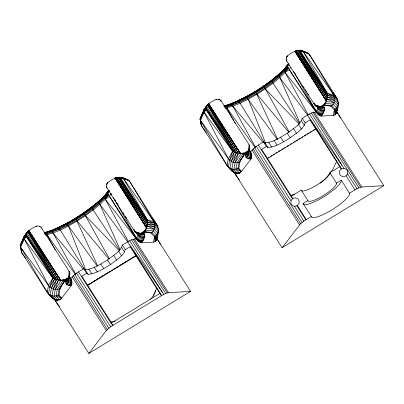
<?xml version="1.0" encoding="UTF-8"?>
<svg xmlns="http://www.w3.org/2000/svg" width="404" height="404" viewBox="0 0 404 404"><rect width="100%" height="100%" fill="white"/><g stroke="black" fill="none" stroke-linecap="round" stroke-linejoin="round"><path stroke-width="0.61" d="M66.236 284.557C68.089 283.356 68.998 280.921 68.311 278.81L71.301 279.77L71.902 281.825L71.821 284.436L71.25 285.679L61.63 298.238L59.964 299.738C54.464 301.717 50.207 296.056 47.233 292.309L20.326 246.687L20.437 244.763L24.058 236.643L27.563 231.664L28.936 230.492C32.113 228.573 37.966 223.124 41.455 227.735L69.215 271.417C72.478 276.599 63.317 279.326 66.236 284.557L69.059 285.689L70.801 283.356L71.301 279.77L69.266 275.993M128.972 180.431L121.296 177.346L116.544 177.396L147.647 223.993L154.873 227.149L158.363 231.002L156.55 239.557L155.197 241.658L155.272 236.103L151.98 232.467L144.42 231.755L140.865 233.3L138.89 233.714L136.916 233.361L135.244 232.295L106.858 187.845C104.181 182.704 111.832 179.972 114.913 178.063C119.589 175.993 125.639 177.952 129.401 180.947L157.227 225.23C159.686 230.336 158.161 237.022 155.197 241.658L153.626 242.132L141.486 242.844L140.38 242.632L138.299 241.324L105.237 199.187C102.848 195.753 107.267 192.829 108.918 190.314C107.393 192.112 108.004 194.753 109.479 196.389L136.158 238.855L140.415 240.9L143.178 240.486L144.93 236.562L144.374 233.961L141.774 232.856M246.081 157.782C247.935 156.585 248.844 154.151 248.157 152.035L251.147 152.995L251.748 155.05L251.672 157.666L251.096 158.908L241.476 171.463L239.809 172.963C234.31 174.947 230.053 169.286 227.078 165.539L201.333 125.366L200.046 119.266L200.283 117.988L203.904 109.873L207.414 104.888L208.782 103.717C211.959 101.803 217.812 96.349 221.301 100.96L249.061 144.642C252.328 149.823 243.163 152.555 246.081 157.782L248.904 158.913L250.647 156.58L251.147 152.995L249.111 149.222M308.823 53.656L301.142 50.571L296.395 50.621L327.493 97.223L334.719 100.374L338.209 104.232L336.396 112.782L335.047 114.888L335.118 109.332L331.825 105.691L324.266 104.984L320.71 106.525L318.736 106.939L316.761 106.585L315.09 105.52L286.709 61.075C284.027 55.934 291.678 53.197 294.758 51.288C299.44 49.222 305.485 51.182 309.247 54.171L337.077 98.455C339.537 103.565 338.012 110.247 335.047 114.888L333.472 115.362L321.337 116.074L320.226 115.857L318.15 114.549L285.083 72.412C282.694 68.978 287.113 66.054 288.764 63.544L284.588 68.978L288.345 64.18M142.763 233.047L143.854 234.259L144.4 236.825L142.673 240.698L140.38 242.632L140.415 240.9L142.062 237.219L141.541 234.774L136.916 233.361L135.244 232.295L134.103 229.952M324.225 107.191L324.776 109.792L323.028 113.711L320.226 115.857L320.266 114.125L321.907 110.444L321.387 107.999L316.761 106.585L315.655 105.686L315.857 106.141L320.221 107.833L322.574 107.883L324.225 107.191L321.619 106.08M143.597 232.401L144.42 231.755L151.172 233.093C154.899 230.563 156.101 225.104 153.661 221.286L129.401 180.947L123.478 178.573L120.968 178.487L118.064 177.356L147.647 223.993C146.753 226.912 146.233 232.396 142.299 232.532L144.789 230.467L146.455 228.396L147.202 225.922L116.544 177.396L118.882 177.578M323.442 105.626L324.266 104.984L331.017 106.318C334.744 103.788 335.946 98.334 333.507 94.516L309.247 54.171L303.328 51.803L300.813 51.712L297.915 50.581L327.493 97.223C326.604 100.136 326.079 105.621 322.145 105.762L324.634 103.692L326.301 101.621L327.048 99.147L296.395 50.621L297.561 50.712M21.387 250.803L21.776 252.742L47.233 292.309L52.066 297.793L55.363 299.455L53.671 298.97L50.136 295.066L48.51 293.865L49.773 286.991L52.828 278.21L26.189 236.284L26.765 233.042L27.563 231.664L58.494 280.022C61.479 280.735 65.433 281.32 67.271 278.29L67.013 280.825L67.549 283.33L70.261 284.416L71.821 284.436L69.059 285.689L71.25 285.679M201.333 125.366L201.429 123.377M156.247 239.355L156.116 240.36L157.126 237.739L157.196 236.3M336.098 112.585L335.961 113.585L336.971 110.969L337.042 109.529M206.318 132.633L201.621 125.972L200.46 120.513L204.131 112.297L206.035 109.514L206.611 106.267L207.414 104.888L238.34 153.247C241.324 153.964 245.284 154.545 247.117 151.515L246.864 154.055L247.394 156.555L250.111 157.646L251.672 157.666L248.904 158.913L251.096 158.908M68.877 271.927L69.215 271.417C68.766 274.952 68.983 279.684 65.68 281.957M69.508 275.705L69.584 275.149L67.013 280.825L69.508 275.705L69.215 271.417M248.546 150.283L249.359 148.93L249.707 146.43M144.789 230.467L145.622 230.219L153.348 230.942L156.712 234.658L155.52 241.158L155.272 236.103L154.424 236.688L153.626 242.132L155.272 236.103L157.762 232.926L154.333 229.134L147.202 225.922L115.852 177.578L146.516 227.795L144.789 230.467L144.42 231.755L146.324 232.29L151.98 232.467M324.634 103.692L325.467 103.444L333.194 104.166L336.562 107.888L335.365 114.388L335.118 109.332L334.275 109.913L333.472 115.362L335.118 109.332L337.613 106.156L334.179 102.364L327.048 99.147L295.698 50.808L326.361 101.02L324.634 103.692L324.266 104.984L326.169 105.52L331.825 105.691M144.374 233.961L142.723 234.653L138.89 233.714L139.89 233.588L134.618 231.527L135.072 231.558L133.764 229.411M320.226 115.857L321.422 114.155L323.104 110.383L322.574 107.883L318.736 106.939L319.736 106.818L314.469 104.757L314.918 104.787L313.938 103.177M25.75 258.383L21.776 252.742L20.235 245.385L24.386 236.138L28.068 231.113L58.494 280.022L55.262 289.552L54.045 296.177L57.868 300.273L55.51 299.712L52.02 295.854L53.257 289.118L56.434 279.619L26.765 233.042L23.876 237.224L26.29 234.658L54.505 279.012L51.389 288.249L50.136 295.066L54.045 296.177L58.055 295.39L59.221 289.032L64.781 280.32L66.746 278.609C63.62 280.432 59.868 280.517 56.434 279.619L27.563 231.664C26.664 234.002 22.568 236.209 24.285 239.067L52.828 278.21L48.495 285.421L47.233 292.309L48.167 293.067M55.51 299.712L59.964 299.738L59.464 299.738L56.095 296.021L57.287 289.522L62.968 280.618L63.751 279.886L64.781 280.32L65.695 279.906M57.474 299.97L59.464 299.738L61.63 298.238L58.964 294.905L60.115 288.623L64.781 280.32L63.554 282.765L59.221 289.032C55.353 290.491 50.722 288.885 48.495 285.421L20.614 247.288L24.285 239.067L26.189 236.284L54.505 279.012L56.434 279.619L51.389 288.249M157.333 235.204L157.56 233.961M157.787 232.724L158.469 229.002L154.939 225.099L147.793 222.119L118.064 177.356L120.66 177.427M228.018 166.291L227.078 165.539L200.177 119.912L203.843 111.701L206.035 109.514L232.679 151.439L228.341 158.651L227.078 165.539L231.916 171.023L234.113 172.129M201.232 124.028L200.081 118.614L204.232 109.363L207.914 104.343L238.34 153.247L235.108 162.777L233.891 169.407L237.714 173.503L235.355 172.937L231.866 169.084L233.103 162.347L236.284 152.843L206.611 106.267L203.727 110.454L206.141 107.883L234.35 152.237L231.239 161.479L229.987 168.296L233.891 169.407L237.9 168.614L239.067 162.257L244.627 153.55L246.591 151.838C243.466 153.656 239.713 153.742 236.284 152.843L207.414 104.888C206.51 107.227 202.414 109.439 204.131 112.297L232.679 151.439L229.618 160.221L228.356 167.089L229.987 168.296L233.517 172.2L236.517 173.311L235.214 172.685M235.355 172.937L239.809 172.963L239.309 172.968L235.941 169.246L237.138 162.746L242.819 153.848L243.597 153.111L244.627 153.55L245.541 153.131M237.325 173.2L239.309 172.968L241.476 171.463L238.809 168.135L239.966 161.847L244.627 153.55L243.4 155.994L239.067 162.257C235.199 163.716 230.568 162.11 228.341 158.651L200.46 120.513M337.976 104.091L338.32 102.232L334.79 98.329L327.639 95.349L297.915 50.581L300.505 50.657M289.269 65.049L288.017 64.973L287.87 66.64L288.436 68.21L316.004 112.085C318.019 113.09 320.074 114.893 322.518 113.923L324.245 110.055L323.7 107.484L322.609 106.272M71.821 284.436L69.508 285.315L66.721 284.199L66.175 281.633L66.579 279.507M251.672 157.666L249.354 158.545L246.566 157.429L246.021 154.858L246.425 152.732M291.016 200.864L290.835 202.818A3.944 3.636 -89.5 0 0 292.461 205.565C294.016 206.611 296.127 206.393 297.607 205.318A4.272 4.146 -12 0 0 293.4 198.223L291.653 199.581L291.016 200.864L256.333 146.324L263.504 141.87L265.054 142.96L267.983 147.566C276.235 146.854 283.345 141.915 290.279 137.799C295.627 133.472 303.05 129.82 305.187 122.836L310.035 119.882L341.254 169.013M107.368 183.027L106.666 184.936L106.449 184.598L107.838 182.467M347.506 173.821L346.854 175.033L345.087 176.321A4.272 4.146 -12 0 1 340.88 169.22C342.42 168.084 344.637 168.18 346.117 169.382A3.944 3.378 35.2 0 1 347.738 172.109L347.506 173.821L356.984 188.708L361.721 186.971L383.8 185.673L336.719 111.595M69.584 275.149L67.63 279.851L68.145 282.295L70.801 283.356L71.993 282.765L70.261 284.416M67.978 278.755L68.483 281.149L71.084 282.189L71.67 280.785L71.094 280.992L70.751 278.745L73.23 275.725L76.487 273.099L83.653 268.64L85.209 269.731C93.46 269.024 100.571 264.085 107.504 259.964C112.852 255.641 120.276 251.985 122.412 245.006C126.775 242.693 130.916 238.794 136.158 238.855L138.087 234.891L137.719 233.148M83.653 268.64L86.582 273.245L88.133 274.341C96.384 273.629 103.5 268.69 110.433 264.575C115.781 260.247 123.2 256.591 125.341 249.611L130.184 246.657L161.388 295.753L165.62 293.501L168.478 292.668L190.557 291.37L156.873 238.37M265.054 142.96C273.306 142.248 280.416 137.309 287.35 133.194C292.698 128.866 300.121 125.215 302.263 118.231C306.621 115.923 310.767 112.019 316.004 112.085L317.933 108.12L317.564 106.378M65.726 281.724L66.175 281.633L67.271 278.29M245.526 155.181L246.021 154.858L247.117 151.515M288.678 63.913L285.603 67.816L279.836 73.472L272.175 79.82L272.044 80.835L273.054 83.204L299.702 123.705M286.628 57.035L287.683 55.696M245.576 154.954L246.864 154.055L247.824 151.985L248.334 154.379L250.929 155.419L251.52 154.01L250.945 154.217L248.389 153.192L248.011 151.429M20.326 246.687L23.993 238.476L26.29 234.658L56.434 279.619M139.026 241.89L140.415 240.9L138.299 241.324L139.269 240.607L140.88 237.002L140.37 234.608L139.284 234.163L139.784 236.517L138.198 240.067L136.835 239.804L138.835 235.805L138.34 233.472L135.81 232.457L136.012 232.916L140.37 234.608L142.723 234.653L143.258 237.158L141.572 240.93L140.38 242.632M203.156 112.393L203.924 110.676M319.13 107.393L319.63 109.747L318.044 113.297L316.68 113.029L318.68 109.029L318.185 106.696L320.221 107.833L320.726 110.226L319.12 113.832L318.15 114.549L320.266 114.125L318.872 115.115M150.495 299.374L153.146 296.001L156.904 287.668M153.858 295.279L154.611 293.612M155.116 292.496L155.868 290.824M336.749 160.893L332.992 169.226L325.038 179.356L320.18 183.174M286.759 57.166L287.214 56.257M45.187 234.881L46.975 234.719L53 233.007L60.307 230.043L68.458 225.998L76.987 221.114L85.401 215.665L93.203 209.979L99.95 204.374L105.237 199.187L109.479 196.389L111.014 193.4M225.629 108.055L232.85 106.232L240.153 103.267L248.303 99.227L256.838 94.339L265.246 88.895L273.054 83.204L279.795 77.603L285.083 72.412L289.33 69.614L290.607 67.125M134.618 231.527L143.854 234.259L144.137 233.729M314.469 104.757L323.7 107.484L323.983 106.954M156.54 238.82L157.126 237.739M336.386 112.044L336.971 110.969M142.673 240.698L141.486 242.844L143.178 240.486M322.518 113.923L321.337 116.074L323.028 113.711M53.257 289.118L58.494 280.022M233.103 162.347L238.34 153.247M231.239 161.479L236.284 152.843L206.141 107.883L203.702 111.075L200.046 119.266L201.202 124.705M49.773 286.991L54.505 279.012L52.828 278.21M229.618 160.221L234.35 152.237L206.035 109.514M203.843 111.701L206.141 107.883M84.704 269.7L60.307 230.043C59.61 228.896 57.873 227.149 56.57 228.437L65.559 223.978L75.038 218.468L108.999 259.075M277.149 139.42L246.657 97.273L245.789 96.904L237.092 101.212L228.366 104.929L236.416 101.662L245.41 97.202L254.884 91.693L288.845 132.305M20.437 244.763L21.266 243.743M200.283 117.988L200.631 117.428M55.262 289.552L61.055 280.477L63.751 279.886M235.108 162.777L240.9 153.702L243.597 153.111M108.494 190.951L108.954 190.239M155.197 241.658L156.55 239.557M335.047 114.888L336.396 112.782M41.117 228.245L41.455 227.735M205.288 108.307L207.914 104.343L240.39 153.454L240.9 153.702M27.563 231.664L24.841 235.734L25.109 235.577M204.687 108.959L207.414 104.888M44.496 233.719C55.742 230.936 66.074 225.488 75.977 219.594C87.582 211.913 100.071 204.293 108.014 192.567C91.112 211.221 68.852 225.609 44.768 232.987L46.975 234.719L75.452 274.563M224.341 106.944C235.593 104.166 245.925 98.712 255.823 92.824C267.428 85.138 279.916 77.523 287.865 65.791C270.963 84.451 248.697 98.839 224.619 106.217L226.821 107.944L255.298 147.793M27.214 232.643L25.462 235.088L28.068 231.113L60.539 280.224L61.055 280.477M205.661 107.828L208.469 103.914L240.39 153.454L208.782 103.717M70.801 283.356L71.902 281.825L71.084 282.189M249.359 148.93L249.061 144.642L248.45 150.389L246.864 154.055L249.435 148.379L247.475 153.076L247.995 155.52L250.647 156.58L251.748 155.05L250.929 155.419M63.554 282.765L65.61 280.012M243.4 155.994L245.46 153.237M24.058 236.643L26.765 233.042M203.904 109.873L206.611 106.267M104.54 196.541L108.171 191.743L109.423 191.824M284.386 69.766L288.017 64.973M26.29 234.658L23.856 237.85L20.2 246.041L21.488 252.136M54.156 298.879L88.819 353.429L106.318 330.583L108.828 328.149L112.585 325.523L161.388 295.753M256.333 146.324L253.076 148.955L250.601 151.97L250.945 154.217M234.002 172.109L282.063 247.733L300.606 223.745L303.864 221.114L311.327 216.473L303.066 203.475L307.878 200.541L301.253 190.117L291.365 196.152M108.171 191.743L104.742 195.748L108.918 190.314M104.742 195.748L108.429 191.077M108.449 191.173C101.788 199.828 92.768 206.298 84.007 212.661L84.896 214.837L109.403 258.812M106.505 193.915L107.282 192.93M284.588 68.978L288.274 64.302M286.739 66.65L287.517 65.665M108.222 194.223C91.597 213.009 69.18 227.124 45.172 234.33M288.072 67.453C271.448 86.239 249.031 100.349 225.018 107.555M104.555 197.41L108.025 193.415L104.793 198.308L108.59 194.986L105.237 199.187L128.331 241.582M284.401 70.634L287.87 66.64L284.638 71.533L288.436 68.21L285.083 72.412L308.176 114.812M143.854 234.259L144.253 233.835M323.7 107.484L324.104 107.065M236.416 101.662C237.724 100.379 239.461 102.121 240.153 103.267L264.549 142.93M23.993 238.476L26.189 236.284M105.666 194.849C89.617 211.075 69.801 223.569 48.515 231.704C49.965 230.315 52.166 231.512 53 233.007L83.3 269.165M250.111 157.646L251.838 155.994L250.647 156.58M84.007 212.661L92.637 206.353L99.99 200.248L99.111 201.864L99.49 203.515L120.059 249.667M105.156 195.087L106.116 194.41M65.559 223.978C76.447 217.948 87.032 211.257 96.566 203.222M97.495 202.449L99.818 200.52M289.249 132.042L263.873 86.188L263.974 85.784L272.695 79.537L280.129 73.361L272.175 79.82M138.198 240.067L137.542 240.612L139.269 240.607M318.044 113.297L317.387 113.837L319.12 113.832M59.545 306.697L56.307 302.268L56.878 301.919M157.772 240.425L158.05 240.223M337.623 113.655L337.896 113.448M263.852 85.885L272.695 79.537M216.781 99.197L215.943 99.45M36.936 225.967L36.097 226.22M245.41 97.202L254.813 91.819L263.974 85.784M254.813 91.819L264.09 85.81M74.967 218.589L84.244 212.585M301.253 190.117L301.505 190.733A16.938 3.772 -32.4 0 0 317.024 184.926A16.938 3.772 -32.4 0 0 329.987 172.973L329.856 172.67L339.744 166.64M307.878 200.541L308.131 201.157A16.938 3.772 -32.4 0 0 323.649 195.349A16.938 3.772 -32.4 0 0 336.608 183.396L336.481 183.093L341.294 180.159L349.723 193.551A22.629 5.04 -32.4 0 1 332.447 209.509A22.629 5.04 -32.4 0 1 311.681 217.302L311.327 216.473M111.519 322.922L159.898 293.41M349.556 193.157L356.984 188.708M88.819 353.429L190.557 291.37M282.063 247.733L383.8 185.673M267.983 147.566L266.428 146.475L261.646 149.389L292.87 198.521M267.231 158.353L268.842 157.368M270.458 156.383L272.069 155.404M273.144 154.747L274.22 154.091M275.831 153.106L276.907 152.449M278.518 151.47L280.129 150.485M281.745 149.5L283.356 148.521M284.431 147.864L285.507 147.208M287.118 146.223L288.729 145.238M290.34 144.258L291.415 143.602M293.031 142.617L294.642 141.637M295.718 140.981L297.864 139.668M298.94 139.011L300.015 138.36M301.626 137.375L302.702 136.719M304.318 135.734L305.929 134.754M307.005 134.098L309.151 132.785M310.227 132.128L311.302 131.477M312.913 130.492L314.529 129.507M267.211 158.716L316.064 128.927M86.582 273.245L81.8 276.164L113.004 325.265M87.921 284.795L89.531 283.815M91.147 282.83L92.223 282.174M93.834 281.189L95.445 280.209M96.521 279.553L98.672 278.24M99.748 277.583L100.818 276.932M102.434 275.947L103.51 275.291M105.121 274.306L106.732 273.326M107.807 272.67L109.959 271.357M113.721 269.064L115.332 268.079M116.408 267.423L117.483 266.771M119.629 265.458L120.705 264.802M122.321 263.817L123.392 263.166M125.008 262.181L126.619 261.196M128.23 260.216L129.846 259.232M130.916 258.575L131.992 257.919M133.608 256.934L134.678 256.282M87.597 285.295L136.097 255.717M87.36 285.492L136.214 255.697M225.73 108.54L226.821 107.944L233.951 121.155M45.884 235.315L46.975 234.719L55.297 250.127M238.809 168.135L237.9 168.614L241.476 171.463L235.941 169.246M58.964 294.905L58.055 295.39L61.63 298.238L56.095 296.021M334.79 98.329L327.493 97.223L327.457 93.642L300.813 51.712L302.379 50.899L303.328 51.803L333.507 94.516L337.077 98.455L333.164 92.763M154.939 225.099L147.647 223.993L147.606 220.412L120.968 178.487L122.533 177.669L123.478 178.573L153.661 221.286L157.227 225.23L152.606 218.498M245.789 96.904L236.613 101.46L228.654 104.687M65.655 223.821L66.332 223.75L67.907 225.205L97.298 266.196M56.767 228.23L65.943 223.675M324.776 109.792C321.786 111.56 318.13 109.535 316.908 106.545M144.93 236.562C141.673 238.486 137.951 235.946 136.719 232.79M239.067 162.257L239.966 161.847M59.221 289.032L60.115 288.623M219.529 100.035L220.109 99.773M39.683 226.811L40.259 226.548M49.374 231.229L57.247 227.987M286.34 60.312L286.724 60.191L286.148 59.499M106.494 187.087L106.873 186.966M224.048 105.868L230.038 104.298C250.864 96.046 270.246 83.648 285.961 67.64L279.361 73.846L279.053 75.886L299.904 122.892M223.74 106.085L230.038 104.298L232.249 105.454L263.15 142.395M224.134 106.131L227.76 105.101M44.203 232.638L49.46 231.149M44.026 232.82L50.192 231.068M44.288 232.901L46.101 232.386M219.332 99.389L218.609 99.576L218.508 99.167M337.931 100.268L334.376 96.334L327.639 95.349L299.45 50.965L301.142 50.571M158.085 227.038L154.53 223.109L147.793 222.119L119.604 177.74L121.296 177.346M92.849 206.313L92.329 206.596L92.198 207.611L93.203 209.979L119.857 250.475M300.813 51.712L302.904 51.288M120.968 178.487L123.058 178.063M290.213 195.314L294.481 194.476M110.368 322.089L115.241 321.124M322.544 106.257L320.71 106.525L322.574 107.883L319.857 106.792M142.698 233.027L140.865 233.3L142.723 234.653L140.011 233.568M224.316 106.742L225.452 106.585M44.465 233.517L45.607 233.355M299.45 50.965L301.783 50.657L302.379 50.899L299.45 50.965L327.457 93.642L334.376 96.334M119.604 177.74L121.932 177.427L122.533 177.669L119.604 177.74L147.606 220.412L154.53 223.109M225.038 107.312L226.205 107.171M45.187 234.088L46.354 233.946M248.157 151.182L250.601 151.97L248.909 149.334M234.477 172.548L235.951 175.179L236.729 175.149M68.311 277.952L70.751 278.745L69.059 276.104M323.548 105.621L326.169 105.52M143.698 232.391L146.324 232.29M69.624 274.064L69.892 274.053M296.213 51.091L295.077 51.096L326.361 101.02L294.758 51.288M116.367 177.866L115.231 177.871L146.516 227.795L114.913 178.063M286.709 61.075L287.158 61.105M106.858 187.845L107.312 187.875M318.736 106.939L316.574 106.368M138.89 233.714L136.724 233.138M326.301 101.621L334.179 102.364M146.455 228.396L154.333 229.134M306.989 52.914L308.282 53.262M127.144 179.684L128.437 180.032M333.507 94.516L327.457 93.642L303.328 51.803M153.661 221.286L147.606 220.412L123.478 178.573M327.048 99.147L334.719 100.374M147.202 225.922L154.873 227.149M233.517 172.2L234.648 172.523M231.916 171.023L232.916 171.321M245.627 154.742L246.021 154.858M65.781 281.512L66.175 281.633M236.284 152.843L232.679 151.439M235.951 175.179L236.466 175.341L236.158 175.498L239.39 179.926M56.621 302.116L56.105 301.95L54.626 299.324M53.671 298.97L56.671 300.081L55.797 299.667M71.094 280.992L68.539 279.967L68.039 277.609M265.246 88.895L299.253 124.078M85.401 215.665L119.407 250.849M331.017 106.318L334.275 109.913M151.172 233.093L154.424 236.688M289.33 69.614L317.115 112.544M109.479 196.389L137.264 239.314M279.795 77.603L307.676 115.16M99.95 204.374L127.826 241.935M336.643 111.656L337.694 113.13M156.797 238.431L157.848 239.905M344.072 168.438L307.459 115.059L341.607 168.806M162.251 292.062L127.614 241.834L161.711 295.556M248.773 149.899L250.687 153.05M68.927 276.674L70.841 279.826M286.295 57.828L286.517 58.166M28.618 230.689L60.539 280.224L28.936 230.492M208.57 103.848L240.39 153.454L208.676 103.783M28.724 230.623L60.539 280.224L28.83 230.558M294.945 73.356L295.622 74.422M303.409 86.673L304.086 87.739M305.439 89.87L306.454 91.471M307.469 93.066L308.484 94.662M313.903 103.187L314.918 104.787M314.191 112.191L361.721 186.971M312.959 112.433L360.484 187.214M311.343 113.024L358.868 187.809M309.459 113.923L342.097 165.287M302.263 118.231L305.187 122.836M301.475 120.751L304.404 125.356M329.856 172.67L336.481 183.093M298.45 124.387L301.374 128.992M293.541 128.709L296.47 133.315M287.35 133.194L290.279 137.799M280.618 137.299L283.547 141.905M274.164 140.526L277.088 145.132M268.756 142.496L271.685 147.101M263.504 141.87L266.428 146.475M297.304 205.49L306.252 219.569M258.302 145.036L292.44 198.768M296.874 205.737L305.833 219.827M254.545 147.662L302.076 222.453M253.076 148.955L300.606 223.745M252.035 150.096L299.561 224.892M108.666 190.006L109.681 191.607M110.696 193.203L111.711 194.804M114.761 199.596L115.438 200.662M117.13 203.323L118.145 204.924M123.225 212.913L123.902 213.979M125.255 216.11L126.609 218.241M133.719 229.427L135.072 231.558M134.345 238.966L168.478 292.668M133.113 239.208L167.241 292.91M131.497 239.799L165.62 293.501M129.613 240.698L163.741 294.405M122.412 245.006L125.341 249.611M121.629 247.521L124.558 252.126M118.599 251.162L121.528 255.767M113.696 255.485L116.625 260.09M107.504 259.964L110.433 264.575M100.773 264.07L103.702 268.675M94.314 267.302L97.243 271.907M88.91 269.266L91.839 273.872M85.209 269.731L88.133 274.341M78.457 271.811L112.585 325.523M76.487 273.099L110.615 326.806M74.7 274.437L108.828 328.149M73.23 275.725L107.358 329.437M72.19 276.871L106.318 330.583M294.864 51.222L326.361 101.02L294.971 51.162M346.036 175.78L354.954 189.86M294.45 206.257L303.864 221.114M115.019 177.997L146.516 227.795L115.125 177.932M248.511 149.349L250.177 151.99M68.998 276.649L70.331 278.76M316.948 106.52L317.933 108.12M136.774 232.76L138.087 234.891M293.663 71.564L316.372 111.62M113.504 197.788L136.522 238.395M232.85 106.232L255.358 147M53 233.007L75.816 274.326M234.547 122.255L235.143 123.356M338.461 114.332L340.522 118.21M158.61 241.107L160.378 244.425M153.146 296.001L153.353 296.395M204.131 112.297L228.341 158.651M24.285 239.067L48.495 285.421M256.838 94.339L277.558 139.188M76.987 221.114L97.712 265.958M341.294 180.159L341.461 180.553A22.629 5.04 -32.4 0 1 324.185 196.511A22.629 5.04 -32.4 0 1 303.419 204.303L303.066 203.475M248.303 99.227L265.574 143.122M68.458 225.998L85.729 269.892M309.247 54.171L309.504 55.383M220.766 100.303L220.963 101.47"/></g></svg>
